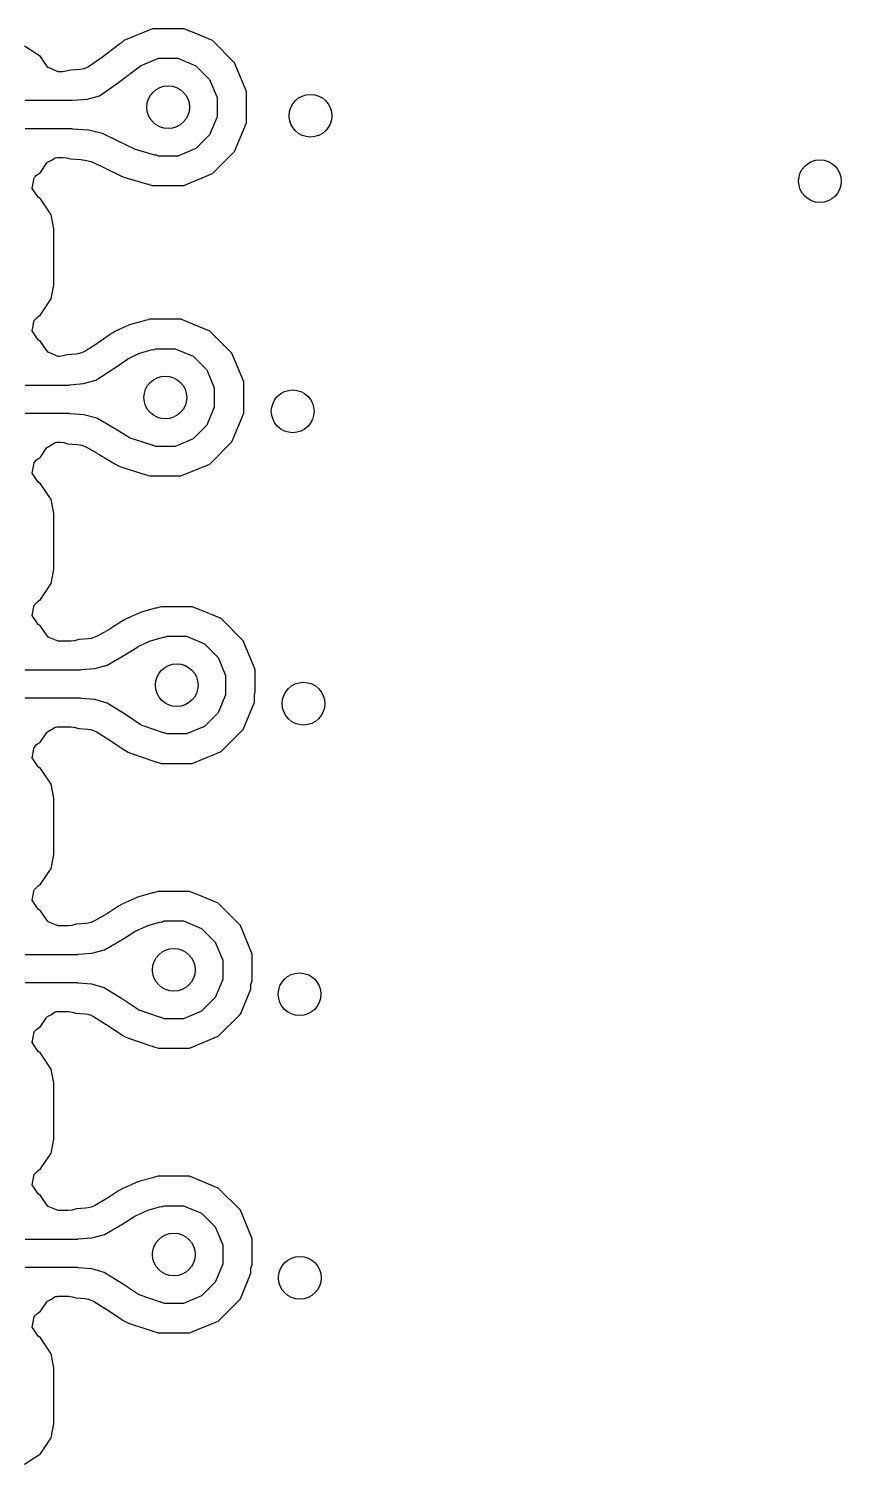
# Model space of a CAD drawing. Extents: x 114.9 to 199.6, y -137.1 to -76.7.
# Drawn here: x 188.21 to 191.06, y -88.92 to -83.87 of the extents above; entities that cross this region are included whole.
import ezdxf

# ---------------------------------------------------------------- set-up
doc = ezdxf.new("R2010")
doc.units = 0
doc.layers.add('BLACK', color=7, linetype='CONTINUOUS')

msp = doc.modelspace()

# ---------------------------------------------------------------- linework, layer by layer
at = {"layer": 'BLACK', "linetype": 'CONTINUOUS'}
for p, q in [((188.645198, -83.8745), (188.543941, -83.916443)), ((188.6452, -83.8745), (188.645198, -83.8745)), ((188.7548, -83.8745), (188.6452, -83.8745)), ((188.754801, -83.8745), (188.7548, -83.8745)), ((188.796744, -83.891874), (188.754801, -83.8745)), ((188.856058, -83.916443), (188.796744, -83.891874)), ((188.251431, -83.972568), (188.195632, -83.935285)), ((188.528775, -83.928278), (188.464515, -83.97748)), ((188.53218, -83.926602), (188.528775, -83.928278)), ((188.53587, -83.923829), (188.53218, -83.926602)), ((188.541065, -83.919319), (188.53587, -83.923829)), ((188.543941, -83.916443), (188.541065, -83.919319)), ((188.856059, -83.916444), (188.856058, -83.916443)), ((188.856061, -83.916445), (188.856059, -83.916444)), ((188.933555, -83.993939), (188.856061, -83.916445)), ((188.272248, -84.003723), (188.251431, -83.972568)), ((188.462659, -83.978822), (188.419901, -84.008258)), ((188.464297, -83.977632), (188.462659, -83.978822)), ((188.464322, -83.977626), (188.464297, -83.977632)), ((188.464515, -83.97748), (188.464322, -83.977626)), ((188.602775, -84.004493), (188.665859, -83.978363)), ((188.665859, -83.978363), (188.734141, -83.978363)), ((188.734141, -83.978363), (188.797225, -84.004493)), ((188.933555, -83.99394), (188.933555, -83.993939)), ((188.933557, -83.993942), (188.933555, -83.99394)), ((188.9755, -84.0952), (188.933557, -83.993942)), ((188.278342, -84.011148), (188.272248, -84.003723)), ((188.31299, -84.0255), (188.278342, -84.011148)), ((188.329351, -84.0255), (188.31299, -84.0255)), ((188.341299, -84.024021), (188.329351, -84.0255)), ((188.357268, -84.020005), (188.341299, -84.024021)), ((188.392162, -84.017681), (188.357268, -84.020005)), ((188.402005, -84.016005), (188.392162, -84.017681)), ((188.40292, -84.015751), (188.402005, -84.016005)), ((188.405218, -84.015114), (188.40292, -84.015751)), ((188.419901, -84.008258), (188.405218, -84.015114)), ((188.525704, -84.063505), (188.592914, -84.012042)), ((188.592914, -84.012042), (188.596066, -84.011201)), ((188.596066, -84.011201), (188.602775, -84.004493)), ((188.797225, -84.004493), (188.845507, -84.052775)), ((188.845507, -84.052775), (188.871637, -84.115859)), ((188.458379, -84.109854), (188.525704, -84.063505)), ((188.9755, -84.2048), (188.9755, -84.0952)), ((188.198, -84.126), (188.362679, -84.126)), ((188.362679, -84.126), (188.364283, -84.125272)), ((188.364283, -84.125272), (188.414948, -84.121898)), ((188.414948, -84.121898), (188.458379, -84.109854)), ((188.871637, -84.115859), (188.871637, -84.184141)), ((188.871637, -84.184141), (188.845507, -84.247225)), ((188.933557, -84.306058), (188.9755, -84.2048)), ((188.362759, -84.226), (188.198, -84.226)), ((188.364262, -84.226747), (188.362759, -84.226)), ((188.420393, -84.230596), (188.364262, -84.226747)), ((188.420396, -84.230597), (188.420393, -84.230596)), ((188.468812, -84.242765), (188.420396, -84.230597)), ((188.468817, -84.242767), (188.468812, -84.242765)), ((188.524249, -84.269103), (188.468817, -84.242767)), ((188.845507, -84.247225), (188.797225, -84.295507)), ((188.580283, -84.296501), (188.524249, -84.269103)), ((188.582146, -84.297222), (188.580283, -84.296501)), ((188.653668, -84.318081), (188.582146, -84.297222)), ((188.797225, -84.295507), (188.734141, -84.321637)), ((188.251431, -84.379431), (188.27384, -84.345893)), ((188.27384, -84.345893), (188.275703, -84.343709)), ((188.275703, -84.343709), (188.290042, -84.336387)), ((188.290042, -84.336387), (188.303431, -84.327441)), ((188.303431, -84.327441), (188.308549, -84.326937)), ((188.308549, -84.326937), (188.309104, -84.326654)), ((188.309104, -84.326654), (188.309645, -84.326829)), ((188.309645, -84.326829), (188.31299, -84.3265)), ((188.31299, -84.3265), (188.330238, -84.3265)), ((188.330238, -84.3265), (188.343063, -84.328207)), ((188.343063, -84.328207), (188.357045, -84.332)), ((188.357045, -84.332), (188.357048, -84.332)), ((188.357048, -84.332), (188.357051, -84.332001)), ((188.357051, -84.332001), (188.392867, -84.334455)), ((188.392867, -84.334455), (188.399438, -84.334906)), ((188.399438, -84.334906), (188.40803, -84.336269)), ((188.40803, -84.336269), (188.428263, -84.341354)), ((188.428263, -84.341354), (188.437347, -84.344616)), ((188.437347, -84.344616), (188.47827, -84.364059)), ((188.654597, -84.318311), (188.653668, -84.318081)), ((188.656801, -84.317885), (188.654597, -84.318311)), ((188.665859, -84.321637), (188.656801, -84.317885)), ((188.734141, -84.321637), (188.665859, -84.321637)), ((188.856061, -84.383555), (188.933555, -84.306061)), ((188.933555, -84.30606), (188.933557, -84.306058)), ((188.933555, -84.306061), (188.933555, -84.30606)), ((188.221875, -84.435561), (188.22919, -84.398778)), ((188.22919, -84.398778), (188.232646, -84.394209)), ((188.232646, -84.394209), (188.237057, -84.389035)), ((188.237057, -84.389035), (188.251431, -84.379431)), ((188.47827, -84.364059), (188.478562, -84.3642)), ((188.478562, -84.3642), (188.533941, -84.391278)), ((188.533941, -84.391278), (188.542206, -84.39489)), ((188.542206, -84.39489), (188.542223, -84.394896)), ((188.542223, -84.394896), (188.542224, -84.394897)), ((188.542224, -84.394897), (188.544065, -84.39561)), ((188.544065, -84.39561), (188.548435, -84.397089)), ((188.548435, -84.397089), (188.552608, -84.398503)), ((188.552608, -84.398503), (188.62413, -84.419362)), ((188.7548, -84.4255), (188.856058, -84.383557)), ((188.856058, -84.383557), (188.85606, -84.383555)), ((188.85606, -84.383555), (188.856061, -84.383555)), ((188.24271, -84.466741), (188.221875, -84.435561)), ((188.62413, -84.419362), (188.628314, -84.420489)), ((188.628314, -84.420489), (188.629243, -84.420719)), ((188.629243, -84.420719), (188.629253, -84.420719)), ((188.629253, -84.420719), (188.629475, -84.42075)), ((188.629475, -84.42075), (188.630684, -84.421076)), ((188.630684, -84.421076), (188.631823, -84.421358)), ((188.631823, -84.421358), (188.631817, -84.421381)), ((188.631817, -84.421381), (188.641675, -84.42404)), ((188.641675, -84.42404), (188.6452, -84.4255)), ((188.6452, -84.4255), (188.754798, -84.4255)), ((188.754798, -84.4255), (188.7548, -84.4255)), ((188.251431, -84.472569), (188.24271, -84.466741)), ((188.288713, -84.528365), (188.251431, -84.472569)), ((188.298499, -84.577568), (188.288713, -84.528365)), ((188.2985, -84.774433), (188.298499, -84.577568)), ((188.288713, -84.823635), (188.2985, -84.774433)), ((188.251431, -84.879431), (188.288713, -84.823635)), ((188.221875, -84.935561), (188.22919, -84.898778)), ((188.22919, -84.898778), (188.242709, -84.885258)), ((188.242709, -84.885258), (188.251431, -84.879431)), ((188.59423, -84.906071), (188.572096, -84.912275)), ((188.615293, -84.900167), (188.59423, -84.906071)), ((188.61766, -84.899749), (188.615293, -84.900167)), ((188.630137, -84.896596), (188.617631, -84.899589)), ((188.617631, -84.899589), (188.61766, -84.899749)), ((188.635199, -84.8945), (188.630137, -84.896596)), ((188.6352, -84.8945), (188.635199, -84.8945)), ((188.7448, -84.8945), (188.6352, -84.8945)), ((188.744801, -84.8945), (188.7448, -84.8945)), ((188.786744, -84.911874), (188.744801, -84.8945)), ((188.24271, -84.966741), (188.221875, -84.935561)), ((188.49617, -84.948329), (188.461612, -84.972568)), ((188.496171, -84.948327), (188.49617, -84.948329)), ((188.496183, -84.94832), (188.496171, -84.948327)), ((188.503605, -84.943564), (188.496183, -84.94832)), ((188.505266, -84.942595), (188.503605, -84.943564)), ((188.513095, -84.938458), (188.505266, -84.942595)), ((188.553355, -84.919301), (188.513095, -84.938458)), ((188.559456, -84.916713), (188.553355, -84.919301)), ((188.561681, -84.915769), (188.559456, -84.916713)), ((188.563549, -84.915069), (188.561681, -84.915769)), ((188.567822, -84.913672), (188.563549, -84.915069)), ((188.572086, -84.912278), (188.567822, -84.913672)), ((188.572091, -84.912276), (188.572086, -84.912278)), ((188.572096, -84.912275), (188.572091, -84.912276)), ((188.846058, -84.936443), (188.786744, -84.911874)), ((188.846059, -84.936444), (188.846058, -84.936443)), ((188.846061, -84.936445), (188.846059, -84.936444)), ((188.923555, -85.013939), (188.846061, -84.936445)), ((188.25143, -84.972568), (188.24271, -84.966741)), ((188.251431, -84.972569), (188.25143, -84.972568)), ((188.272248, -85.003723), (188.251431, -84.972569)), ((188.278342, -85.011148), (188.272248, -85.003723)), ((188.31299, -85.0255), (188.278342, -85.011148)), ((188.40753, -85.007675), (188.395058, -85.013339)), ((188.44988, -84.980735), (188.40753, -85.007675)), ((188.451717, -84.979508), (188.44988, -84.980735)), ((188.461612, -84.972568), (188.451717, -84.979508)), ((188.600569, -85.01386), (188.64376, -85.001754)), ((188.64376, -85.001754), (188.646793, -85.002118)), ((188.646793, -85.002118), (188.655859, -84.998363)), ((188.655859, -84.998363), (188.724141, -84.998363)), ((188.724141, -84.998363), (188.787225, -85.024493)), ((188.318212, -85.0255), (188.31299, -85.0255)), ((188.330681, -85.023887), (188.318212, -85.0255)), ((188.345559, -85.019971), (188.330681, -85.023887)), ((188.377792, -85.01735), (188.345559, -85.019971)), ((188.387647, -85.015519), (188.377792, -85.01735)), ((188.395058, -85.013339), (188.387647, -85.015519)), ((188.509441, -85.067884), (188.556751, -85.034701)), ((188.556751, -85.034701), (188.558421, -85.033727)), ((188.558421, -85.033727), (188.598701, -85.01456)), ((188.598701, -85.01456), (188.600569, -85.01386)), ((188.787225, -85.024493), (188.835507, -85.072775)), ((188.923555, -85.01394), (188.923555, -85.013939)), ((188.923557, -85.013942), (188.923555, -85.01394)), ((188.9655, -85.1152), (188.923557, -85.013942)), ((188.402175, -85.121216), (188.445751, -85.1084)), ((188.445751, -85.1084), (188.509441, -85.067884)), ((188.835507, -85.072775), (188.861637, -85.135859)), ((188.198, -85.126), (188.35222, -85.126)), ((188.35222, -85.126), (188.354111, -85.125125)), ((188.354111, -85.125125), (188.402175, -85.121216)), ((188.861637, -85.135859), (188.861637, -85.204141)), ((188.9655, -85.2248), (188.9655, -85.1152)), ((188.861637, -85.204141), (188.835507, -85.267225)), ((188.352551, -85.226), (188.198, -85.226)), ((188.354175, -85.226822), (188.352551, -85.226)), ((188.404095, -85.23062), (188.354175, -85.226822)), ((188.448898, -85.242962), (188.404095, -85.23062)), ((188.448899, -85.242963), (188.448898, -85.242962)), ((188.510828, -85.278451), (188.448899, -85.242963)), ((188.923557, -85.326058), (188.9655, -85.2248)), ((188.567, -85.312479), (188.510828, -85.278451)), ((188.569451, -85.313601), (188.567, -85.312479)), ((188.610799, -85.327017), (188.569451, -85.313601)), ((188.835507, -85.267225), (188.787225, -85.315507)), ((188.251431, -85.379431), (188.27384, -85.345893)), ((188.27384, -85.345893), (188.275703, -85.343709)), ((188.275703, -85.343709), (188.290042, -85.336387)), ((188.290042, -85.336387), (188.303431, -85.327441)), ((188.303431, -85.327441), (188.308549, -85.326937)), ((188.308549, -85.326937), (188.309104, -85.326654)), ((188.309104, -85.326654), (188.309645, -85.326829)), ((188.309645, -85.326829), (188.31299, -85.3265)), ((188.31299, -85.3265), (188.319695, -85.3265)), ((188.319695, -85.3265), (188.332872, -85.328305)), ((188.332872, -85.328305), (188.346167, -85.332017)), ((188.346167, -85.332017), (188.346169, -85.332017)), ((188.346169, -85.332017), (188.346172, -85.332018)), ((188.346172, -85.332018), (188.381191, -85.334681)), ((188.381191, -85.334681), (188.390483, -85.336299)), ((188.390483, -85.336299), (188.402045, -85.339484)), ((188.402045, -85.339484), (188.413386, -85.344207)), ((188.413386, -85.344207), (188.456765, -85.369065)), ((188.643412, -85.337598), (188.610799, -85.327017)), ((188.644674, -85.337931), (188.643412, -85.337598)), ((188.6462, -85.337636), (188.644674, -85.337931)), ((188.655859, -85.341637), (188.6462, -85.337636)), ((188.724141, -85.341637), (188.655859, -85.341637)), ((188.787225, -85.315507), (188.724141, -85.341637)), ((188.846061, -85.403555), (188.923555, -85.326061)), ((188.923555, -85.32606), (188.923557, -85.326058)), ((188.923555, -85.326061), (188.923555, -85.32606)), ((188.221875, -85.435561), (188.22919, -85.398778)), ((188.22919, -85.398778), (188.232646, -85.394209)), ((188.232646, -85.394209), (188.237057, -85.389035)), ((188.237057, -85.389035), (188.251431, -85.379431)), ((188.456765, -85.369065), (188.457764, -85.369654)), ((188.457764, -85.369654), (188.512338, -85.402714)), ((188.512338, -85.402714), (188.523087, -85.408406)), ((188.523087, -85.408406), (188.525538, -85.409528)), ((188.525538, -85.409528), (188.536892, -85.413951)), ((188.536892, -85.413951), (188.610853, -85.437948)), ((188.7448, -85.4455), (188.846058, -85.403557)), ((188.846058, -85.403557), (188.84606, -85.403555)), ((188.84606, -85.403555), (188.846061, -85.403555)), ((188.24271, -85.466741), (188.221875, -85.435561)), ((188.610853, -85.437948), (188.616495, -85.439607)), ((188.616495, -85.439607), (188.617757, -85.43994)), ((188.617757, -85.43994), (188.617762, -85.43994)), ((188.617762, -85.43994), (188.617766, -85.439941)), ((188.617766, -85.439941), (188.617973, -85.439972)), ((188.617973, -85.439972), (188.619961, -85.44052)), ((188.619961, -85.44052), (188.620417, -85.440641)), ((188.620417, -85.440641), (188.620415, -85.440646)), ((188.620415, -85.440646), (188.6296, -85.443181)), ((188.6296, -85.443181), (188.635195, -85.445498)), ((188.635195, -85.445498), (188.6352, -85.4455)), ((188.6352, -85.4455), (188.635202, -85.4455)), ((188.635202, -85.4455), (188.744798, -85.4455)), ((188.744798, -85.4455), (188.7448, -85.4455)), ((188.251431, -85.472569), (188.24271, -85.466741)), ((188.288713, -85.528365), (188.251431, -85.472569)), ((188.298499, -85.577568), (188.288713, -85.528365)), ((188.2985, -85.774433), (188.298499, -85.577568)), ((188.288713, -85.823635), (188.2985, -85.774433)), ((188.251431, -85.879431), (188.288713, -85.823635)), ((188.221875, -85.935561), (188.22919, -85.898778)), ((188.22919, -85.898778), (188.242709, -85.885258)), ((188.242709, -85.885258), (188.251431, -85.879431)), ((188.655675, -85.910014), (188.610148, -85.922602)), ((188.658051, -85.909603), (188.655675, -85.910014)), ((188.670512, -85.906441), (188.658017, -85.909408)), ((188.658017, -85.909408), (188.658051, -85.909603)), ((188.675199, -85.9045), (188.670512, -85.906441)), ((188.6752, -85.9045), (188.675199, -85.9045)), ((188.7848, -85.9045), (188.6752, -85.9045)), ((188.784801, -85.9045), (188.7848, -85.9045)), ((188.826744, -85.921874), (188.784801, -85.9045)), ((188.24271, -85.966741), (188.221875, -85.935561)), ((188.25143, -85.972568), (188.24271, -85.966741)), ((188.535905, -85.956435), (188.496606, -85.981864)), ((188.542371, -85.952572), (188.535905, -85.956435)), ((188.543777, -85.951798), (188.542371, -85.952572)), ((188.550485, -85.948411), (188.543777, -85.951798)), ((188.592323, -85.929125), (188.550485, -85.948411)), ((188.600188, -85.925878), (188.592323, -85.929125)), ((188.600609, -85.925723), (188.600188, -85.925878)), ((188.60196, -85.925229), (188.600609, -85.925723)), ((188.610138, -85.922605), (188.60196, -85.925229)), ((188.610142, -85.922603), (188.610138, -85.922605)), ((188.610148, -85.922602), (188.610142, -85.922603)), ((188.886058, -85.946443), (188.826744, -85.921874)), ((188.886059, -85.946444), (188.886058, -85.946443)), ((188.886061, -85.946445), (188.886059, -85.946444)), ((188.963555, -86.023939), (188.886061, -85.946445)), ((188.251431, -85.972569), (188.25143, -85.972568)), ((188.272248, -86.003723), (188.251431, -85.972569)), ((188.278342, -86.011148), (188.272248, -86.003723)), ((188.31299, -86.0255), (188.278342, -86.011148)), ((188.386356, -86.019984), (188.370967, -86.02395)), ((188.386359, -86.019984), (188.386356, -86.019984)), ((188.419801, -86.017493), (188.386359, -86.019984)), ((188.428859, -86.015954), (188.419801, -86.017493)), ((188.438997, -86.013234), (188.428859, -86.015954)), ((188.45077, -86.00836), (188.438997, -86.013234)), ((188.494458, -85.983177), (188.45077, -86.00836)), ((188.496606, -85.981864), (188.494458, -85.983177)), ((188.638252, -86.02429), (188.683792, -86.011699)), ((188.683792, -86.011699), (188.686882, -86.01208)), ((188.686882, -86.01208), (188.695859, -86.008363)), ((188.695859, -86.008363), (188.764141, -86.008363)), ((188.764141, -86.008363), (188.827225, -86.034493)), ((188.358741, -86.0255), (188.31299, -86.0255)), ((188.370967, -86.02395), (188.358741, -86.0255)), ((188.550581, -86.0726), (188.593223, -86.045008)), ((188.593223, -86.045008), (188.594655, -86.04422)), ((188.594655, -86.04422), (188.636486, -86.024937)), ((188.636486, -86.024937), (188.638252, -86.02429)), ((188.827225, -86.034493), (188.875507, -86.082775)), ((188.963555, -86.02394), (188.963555, -86.023939)), ((188.963557, -86.023942), (188.963555, -86.02394)), ((189.0055, -86.1252), (188.963557, -86.023942)), ((188.442143, -86.121623), (188.48591, -86.109879)), ((188.48591, -86.109879), (188.550581, -86.0726)), ((188.875507, -86.082775), (188.901637, -86.145859)), ((188.198, -86.126), (188.392433, -86.126)), ((188.392433, -86.126), (188.394192, -86.125193)), ((188.394192, -86.125193), (188.442143, -86.121623)), ((188.901637, -86.145859), (188.901637, -86.214141)), ((189.0055, -86.206487), (189.0055, -86.1252)), ((188.901637, -86.214141), (188.875507, -86.277225)), ((189.003623, -86.211019), (189.0055, -86.206487)), ((189.003623, -86.239331), (189.003623, -86.211019)), ((188.392464, -86.226), (188.198, -86.226)), ((188.394138, -86.226854), (188.392464, -86.226)), ((188.441767, -86.230631), (188.394138, -86.226854)), ((188.485179, -86.243059), (188.441767, -86.230631)), ((188.549658, -86.283175), (188.485179, -86.243059)), ((188.963557, -86.336058), (189.003623, -86.239331)), ((188.605653, -86.320491), (188.549658, -86.283175)), ((188.608368, -86.32183), (188.605653, -86.320491)), ((188.683287, -86.347354), (188.608368, -86.32183)), ((188.875507, -86.277225), (188.827225, -86.325507)), ((188.251431, -86.379431), (188.27384, -86.345893)), ((188.27384, -86.345893), (188.275703, -86.343709)), ((188.275703, -86.343709), (188.290042, -86.336387)), ((188.290042, -86.336387), (188.303431, -86.327441)), ((188.303431, -86.327441), (188.308549, -86.326937)), ((188.308549, -86.326937), (188.309104, -86.326654)), ((188.309104, -86.326654), (188.309645, -86.326829)), ((188.309645, -86.326829), (188.31299, -86.3265)), ((188.31299, -86.3265), (188.359465, -86.3265)), ((188.359465, -86.3265), (188.372793, -86.328347)), ((188.372793, -86.328347), (188.385798, -86.332024)), ((188.385798, -86.332024), (188.418007, -86.334577)), ((188.418007, -86.334577), (188.427611, -86.336316)), ((188.427611, -86.336316), (188.430194, -86.337055)), ((188.430194, -86.337055), (188.435387, -86.338543)), ((188.435387, -86.338543), (188.447782, -86.344044)), ((188.447782, -86.344044), (188.491892, -86.371487)), ((188.491892, -86.371487), (188.493143, -86.372292)), ((188.493143, -86.372292), (188.547147, -86.408282)), ((188.684713, -86.347741), (188.683287, -86.347354)), ((188.685899, -86.347511), (188.684713, -86.347741)), ((188.695859, -86.351637), (188.685899, -86.347511)), ((188.764141, -86.351637), (188.695859, -86.351637)), ((188.827225, -86.325507), (188.764141, -86.351637)), ((188.886061, -86.413555), (188.963555, -86.336061)), ((188.963555, -86.33606), (188.963557, -86.336058)), ((188.963555, -86.336061), (188.963555, -86.33606)), ((188.221875, -86.435561), (188.22919, -86.398778)), ((188.22919, -86.398778), (188.232646, -86.394209)), ((188.232646, -86.394209), (188.237057, -86.389035)), ((188.237057, -86.389035), (188.251431, -86.379431)), ((188.547147, -86.408282), (188.547156, -86.408287)), ((188.547156, -86.408287), (188.547155, -86.408287)), ((188.547155, -86.408287), (188.550003, -86.409929)), ((188.550003, -86.409929), (188.558988, -86.41511)), ((188.558988, -86.41511), (188.561703, -86.416449)), ((188.561703, -86.416449), (188.574346, -86.421694)), ((188.574346, -86.421694), (188.649265, -86.447218)), ((188.7848, -86.4555), (188.886058, -86.413557)), ((188.886058, -86.413557), (188.88606, -86.413555)), ((188.88606, -86.413555), (188.886061, -86.413555)), ((188.24271, -86.466741), (188.221875, -86.435561)), ((188.251431, -86.472569), (188.24271, -86.466741)), ((188.288713, -86.528365), (188.251431, -86.472569)), ((188.649265, -86.447218), (188.651451, -86.447886)), ((188.651451, -86.447886), (188.655641, -86.449167)), ((188.655641, -86.449167), (188.655649, -86.449169)), ((188.655649, -86.449169), (188.655655, -86.449171)), ((188.655655, -86.449171), (188.657081, -86.449558)), ((188.657081, -86.449558), (188.657088, -86.449558)), ((188.657088, -86.449558), (188.65715, -86.449568)), ((188.65715, -86.449568), (188.658287, -86.449884)), ((188.658287, -86.449884), (188.659777, -86.450289)), ((188.659777, -86.450289), (188.659774, -86.450299)), ((188.659774, -86.450299), (188.668542, -86.452742)), ((188.668542, -86.452742), (188.6752, -86.4555)), ((188.6752, -86.4555), (188.675201, -86.4555)), ((188.675201, -86.4555), (188.784798, -86.4555)), ((188.784798, -86.4555), (188.7848, -86.4555)), ((188.298499, -86.577568), (188.288713, -86.528365)), ((188.2985, -86.774433), (188.298499, -86.577568)), ((188.288713, -86.823635), (188.2985, -86.774433)), ((188.251431, -86.879431), (188.288713, -86.823635)), ((188.221875, -86.935561), (188.22919, -86.898778)), ((188.22919, -86.898778), (188.242709, -86.885258)), ((188.242709, -86.885258), (188.251431, -86.879431)), ((188.590188, -86.925878), (188.582323, -86.929125)), ((188.590609, -86.925723), (188.590188, -86.925878)), ((188.59196, -86.925229), (188.590609, -86.925723)), ((188.600138, -86.922605), (188.59196, -86.925229)), ((188.600142, -86.922603), (188.600138, -86.922605)), ((188.600148, -86.922602), (188.600142, -86.922603)), ((188.645675, -86.910014), (188.600148, -86.922602)), ((188.648051, -86.909603), (188.645675, -86.910014)), ((188.660512, -86.906441), (188.648017, -86.909408)), ((188.648017, -86.909408), (188.648051, -86.909603)), ((188.665199, -86.9045), (188.660512, -86.906441)), ((188.6652, -86.9045), (188.665199, -86.9045)), ((188.7748, -86.9045), (188.6652, -86.9045)), ((188.774801, -86.9045), (188.7748, -86.9045)), ((188.805105, -86.917053), (188.774801, -86.9045)), ((188.876058, -86.946443), (188.805105, -86.917053)), ((188.24271, -86.966741), (188.221875, -86.935561)), ((188.25143, -86.972568), (188.24271, -86.966741)), ((188.251431, -86.972569), (188.25143, -86.972568)), ((188.272248, -87.003723), (188.251431, -86.972569)), ((188.525905, -86.956435), (188.486606, -86.981864)), ((188.532371, -86.952572), (188.525905, -86.956435)), ((188.533777, -86.951798), (188.532371, -86.952572)), ((188.540485, -86.948411), (188.533777, -86.951798)), ((188.582323, -86.929125), (188.540485, -86.948411)), ((188.876059, -86.946444), (188.876058, -86.946443)), ((188.876061, -86.946445), (188.876059, -86.946444)), ((188.953555, -87.023939), (188.876061, -86.946445)), ((188.278342, -87.011148), (188.272248, -87.003723)), ((188.31299, -87.0255), (188.278342, -87.011148)), ((188.348741, -87.0255), (188.31299, -87.0255)), ((188.360967, -87.02395), (188.348741, -87.0255)), ((188.376356, -87.019984), (188.360967, -87.02395)), ((188.376359, -87.019984), (188.376356, -87.019984)), ((188.409801, -87.017493), (188.376359, -87.019984)), ((188.418859, -87.015954), (188.409801, -87.017493)), ((188.428997, -87.013234), (188.418859, -87.015954)), ((188.44077, -87.00836), (188.428997, -87.013234)), ((188.484458, -86.983177), (188.44077, -87.00836)), ((188.486606, -86.981864), (188.484458, -86.983177)), ((188.584655, -87.04422), (188.626486, -87.024937)), ((188.626486, -87.024937), (188.628252, -87.02429)), ((188.628252, -87.02429), (188.673792, -87.011699)), ((188.673792, -87.011699), (188.676882, -87.01208)), ((188.676882, -87.01208), (188.685859, -87.008363)), ((188.685859, -87.008363), (188.754141, -87.008363)), ((188.754141, -87.008363), (188.817225, -87.034493)), ((188.953555, -87.02394), (188.953555, -87.023939)), ((188.953557, -87.023942), (188.953555, -87.02394)), ((188.9955, -87.1252), (188.953557, -87.023942)), ((188.47591, -87.109879), (188.540581, -87.0726)), ((188.540581, -87.0726), (188.583223, -87.045008)), ((188.583223, -87.045008), (188.584655, -87.04422)), ((188.817225, -87.034493), (188.865507, -87.082775)), ((188.198, -87.126), (188.382433, -87.126)), ((188.382433, -87.126), (188.384192, -87.125193)), ((188.384192, -87.125193), (188.432143, -87.121623)), ((188.432143, -87.121623), (188.47591, -87.109879)), ((188.865507, -87.082775), (188.891637, -87.145859)), ((188.9955, -87.218694), (188.9955, -87.1252)), ((188.891637, -87.145859), (188.891637, -87.214141)), ((188.382464, -87.226), (188.198, -87.226)), ((188.384138, -87.226854), (188.382464, -87.226)), ((188.431767, -87.230631), (188.384138, -87.226854)), ((188.891637, -87.214141), (188.865507, -87.277225)), ((188.990092, -87.231751), (188.9955, -87.218694)), ((188.475179, -87.243059), (188.431767, -87.230631)), ((188.539658, -87.283175), (188.475179, -87.243059)), ((188.865507, -87.277225), (188.817225, -87.325507)), ((188.953557, -87.336058), (188.990092, -87.247855)), ((188.990092, -87.247855), (188.990092, -87.231751)), ((188.290042, -87.336387), (188.303431, -87.327441)), ((188.303431, -87.327441), (188.308549, -87.326937)), ((188.308549, -87.326937), (188.309104, -87.326654)), ((188.309104, -87.326654), (188.309645, -87.326829)), ((188.309645, -87.326829), (188.31299, -87.3265)), ((188.31299, -87.3265), (188.349465, -87.3265)), ((188.349465, -87.3265), (188.362793, -87.328347)), ((188.362793, -87.328347), (188.375798, -87.332024)), ((188.595653, -87.320491), (188.539658, -87.283175)), ((188.598368, -87.32183), (188.595653, -87.320491)), ((188.673287, -87.347354), (188.598368, -87.32183)), ((188.817225, -87.325507), (188.754141, -87.351637)), ((188.237057, -87.389035), (188.251431, -87.379431)), ((188.251431, -87.379431), (188.27384, -87.345893)), ((188.27384, -87.345893), (188.275703, -87.343709)), ((188.275703, -87.343709), (188.290042, -87.336387)), ((188.375798, -87.332024), (188.408007, -87.334577)), ((188.408007, -87.334577), (188.417611, -87.336316)), ((188.417611, -87.336316), (188.420194, -87.337055)), ((188.420194, -87.337055), (188.425387, -87.338543)), ((188.425387, -87.338543), (188.437782, -87.344044)), ((188.437782, -87.344044), (188.481892, -87.371487)), ((188.481892, -87.371487), (188.483143, -87.372292)), ((188.483143, -87.372292), (188.537147, -87.408282)), ((188.674713, -87.347741), (188.673287, -87.347354)), ((188.675899, -87.347511), (188.674713, -87.347741)), ((188.685859, -87.351637), (188.675899, -87.347511)), ((188.754141, -87.351637), (188.685859, -87.351637)), ((188.876061, -87.413555), (188.953555, -87.336061)), ((188.953555, -87.33606), (188.953557, -87.336058)), ((188.953555, -87.336061), (188.953555, -87.33606)), ((188.221875, -87.435561), (188.22919, -87.398778)), ((188.22919, -87.398778), (188.232646, -87.394209)), ((188.232646, -87.394209), (188.237057, -87.389035)), ((188.537147, -87.408282), (188.537156, -87.408287)), ((188.537156, -87.408287), (188.537155, -87.408287)), ((188.537155, -87.408287), (188.540359, -87.410134)), ((188.540359, -87.410134), (188.548988, -87.41511)), ((188.548988, -87.41511), (188.551703, -87.416449)), ((188.551703, -87.416449), (188.564346, -87.421694)), ((188.564346, -87.421694), (188.639265, -87.447218)), ((188.7748, -87.4555), (188.876058, -87.413557)), ((188.876058, -87.413557), (188.87606, -87.413555)), ((188.87606, -87.413555), (188.876061, -87.413555)), ((188.24271, -87.466741), (188.221875, -87.435561)), ((188.251431, -87.472569), (188.24271, -87.466741)), ((188.288713, -87.528365), (188.251431, -87.472569)), ((188.639265, -87.447218), (188.64327, -87.448442)), ((188.64327, -87.448442), (188.645641, -87.449167)), ((188.645641, -87.449167), (188.645649, -87.449169)), ((188.645649, -87.449169), (188.645655, -87.449171)), ((188.645655, -87.449171), (188.647081, -87.449558)), ((188.647081, -87.449558), (188.647088, -87.449558)), ((188.647088, -87.449558), (188.64715, -87.449568)), ((188.64715, -87.449568), (188.648287, -87.449884)), ((188.648287, -87.449884), (188.649777, -87.450289)), ((188.649777, -87.450289), (188.649774, -87.450299)), ((188.649774, -87.450299), (188.658542, -87.452742)), ((188.658542, -87.452742), (188.6652, -87.4555)), ((188.6652, -87.4555), (188.665201, -87.4555)), ((188.665201, -87.4555), (188.774798, -87.4555)), ((188.774798, -87.4555), (188.7748, -87.4555)), ((188.298499, -87.577568), (188.288713, -87.528365)), ((188.2985, -87.774433), (188.298499, -87.577568)), ((188.288713, -87.823635), (188.2985, -87.774433)), ((188.251431, -87.879431), (188.288713, -87.823635)), ((188.22919, -87.898778), (188.242709, -87.885258)), ((188.242709, -87.885258), (188.251431, -87.879431)), ((188.221875, -87.935561), (188.22919, -87.898778)), ((188.24271, -87.966741), (188.221875, -87.935561)), ((188.582323, -87.929125), (188.540485, -87.948411)), ((188.590188, -87.925878), (188.582323, -87.929125)), ((188.590609, -87.925723), (188.590188, -87.925878)), ((188.59196, -87.925229), (188.590609, -87.925723)), ((188.600138, -87.922605), (188.59196, -87.925229)), ((188.600142, -87.922603), (188.600138, -87.922605)), ((188.600148, -87.922602), (188.600142, -87.922603)), ((188.645675, -87.910014), (188.600148, -87.922602)), ((188.648051, -87.909603), (188.645675, -87.910014)), ((188.660512, -87.906441), (188.648017, -87.909408)), ((188.648017, -87.909408), (188.648051, -87.909603)), ((188.665199, -87.9045), (188.660512, -87.906441)), ((188.6652, -87.9045), (188.665199, -87.9045)), ((188.7748, -87.9045), (188.6652, -87.9045)), ((188.774801, -87.9045), (188.7748, -87.9045)), ((188.816744, -87.921874), (188.774801, -87.9045)), ((188.876058, -87.946443), (188.816744, -87.921874)), ((188.25143, -87.972568), (188.24271, -87.966741)), ((188.251431, -87.972569), (188.25143, -87.972568)), ((188.272248, -88.003723), (188.251431, -87.972569)), ((188.484458, -87.983177), (188.44077, -88.00836)), ((188.486606, -87.981864), (188.484458, -87.983177)), ((188.525905, -87.956435), (188.486606, -87.981864)), ((188.532371, -87.952572), (188.525905, -87.956435)), ((188.533777, -87.951798), (188.532371, -87.952572)), ((188.540485, -87.948411), (188.533777, -87.951798)), ((188.876059, -87.946444), (188.876058, -87.946443)), ((188.876061, -87.946445), (188.876059, -87.946444)), ((188.953555, -88.023939), (188.876061, -87.946445)), ((188.278342, -88.011148), (188.272248, -88.003723)), ((188.31299, -88.0255), (188.278342, -88.011148)), ((188.348741, -88.0255), (188.31299, -88.0255)), ((188.360967, -88.02395), (188.348741, -88.0255)), ((188.376356, -88.019984), (188.360967, -88.02395)), ((188.376359, -88.019984), (188.376356, -88.019984)), ((188.409801, -88.017493), (188.376359, -88.019984)), ((188.418859, -88.015954), (188.409801, -88.017493)), ((188.428997, -88.013234), (188.418859, -88.015954)), ((188.44077, -88.00836), (188.428997, -88.013234)), ((188.584655, -88.04422), (188.626486, -88.024937)), ((188.626486, -88.024937), (188.628252, -88.02429)), ((188.628252, -88.02429), (188.673792, -88.011699)), ((188.673792, -88.011699), (188.676882, -88.01208)), ((188.676882, -88.01208), (188.685859, -88.008363)), ((188.685859, -88.008363), (188.754141, -88.008363)), ((188.754141, -88.008363), (188.817225, -88.034493)), ((188.817225, -88.034493), (188.865507, -88.082775)), ((188.953555, -88.02394), (188.953555, -88.023939)), ((188.953557, -88.023942), (188.953555, -88.02394)), ((188.9955, -88.1252), (188.953557, -88.023942)), ((188.47591, -88.109879), (188.540581, -88.0726)), ((188.540581, -88.0726), (188.583223, -88.045008)), ((188.583223, -88.045008), (188.584655, -88.04422)), ((188.865507, -88.082775), (188.891637, -88.145859)), ((188.198, -88.126), (188.382433, -88.126)), ((188.382433, -88.126), (188.384192, -88.125193)), ((188.384192, -88.125193), (188.432143, -88.121623)), ((188.432143, -88.121623), (188.47591, -88.109879)), ((188.9955, -88.216323), (188.9955, -88.1252)), ((188.891637, -88.145859), (188.891637, -88.214141)), ((188.382464, -88.226), (188.198, -88.226)), ((188.384138, -88.226854), (188.382464, -88.226)), ((188.431767, -88.230631), (188.384138, -88.226854)), ((188.475179, -88.243059), (188.431767, -88.230631)), ((188.891637, -88.214141), (188.865507, -88.277225)), ((188.990919, -88.227383), (188.9955, -88.216323)), ((188.990919, -88.245859), (188.990919, -88.227383)), ((188.539658, -88.283175), (188.475179, -88.243059)), ((188.595653, -88.320491), (188.539658, -88.283175)), ((188.865507, -88.277225), (188.817225, -88.325507)), ((188.953557, -88.336058), (188.990919, -88.245859)), ((188.275703, -88.343709), (188.290042, -88.336387)), ((188.290042, -88.336387), (188.303431, -88.327441)), ((188.303431, -88.327441), (188.308549, -88.326937)), ((188.308549, -88.326937), (188.309104, -88.326654)), ((188.309104, -88.326654), (188.309645, -88.326829)), ((188.309645, -88.326829), (188.31299, -88.3265)), ((188.31299, -88.3265), (188.349465, -88.3265)), ((188.349465, -88.3265), (188.362793, -88.328347)), ((188.362793, -88.328347), (188.375798, -88.332024)), ((188.375798, -88.332024), (188.408007, -88.334577)), ((188.408007, -88.334577), (188.417611, -88.336316)), ((188.417611, -88.336316), (188.420194, -88.337055)), ((188.420194, -88.337055), (188.425387, -88.338543)), ((188.425387, -88.338543), (188.437782, -88.344044)), ((188.598368, -88.32183), (188.595653, -88.320491)), ((188.673287, -88.347354), (188.598368, -88.32183)), ((188.817225, -88.325507), (188.754141, -88.351637)), ((188.876061, -88.413555), (188.953555, -88.336061)), ((188.953555, -88.33606), (188.953557, -88.336058)), ((188.953555, -88.336061), (188.953555, -88.33606)), ((188.232646, -88.394209), (188.237057, -88.389035)), ((188.237057, -88.389035), (188.251431, -88.379431)), ((188.251431, -88.379431), (188.27384, -88.345893)), ((188.27384, -88.345893), (188.275703, -88.343709)), ((188.437782, -88.344044), (188.481892, -88.371487)), ((188.481892, -88.371487), (188.483143, -88.372292)), ((188.483143, -88.372292), (188.537147, -88.408282)), ((188.674713, -88.347741), (188.673287, -88.347354)), ((188.675899, -88.347511), (188.674713, -88.347741)), ((188.685859, -88.351637), (188.675899, -88.347511)), ((188.754141, -88.351637), (188.685859, -88.351637)), ((188.221875, -88.435561), (188.22919, -88.398778)), ((188.24271, -88.466741), (188.221875, -88.435561)), ((188.22919, -88.398778), (188.232646, -88.394209)), ((188.537147, -88.408282), (188.537156, -88.408287)), ((188.537156, -88.408287), (188.537155, -88.408287)), ((188.537155, -88.408287), (188.540543, -88.41024)), ((188.540543, -88.41024), (188.548988, -88.41511)), ((188.548988, -88.41511), (188.551703, -88.416449)), ((188.551703, -88.416449), (188.564346, -88.421694)), ((188.564346, -88.421694), (188.639265, -88.447218)), ((188.7748, -88.4555), (188.876058, -88.413557)), ((188.876058, -88.413557), (188.87606, -88.413555)), ((188.87606, -88.413555), (188.876061, -88.413555)), ((188.251431, -88.472569), (188.24271, -88.466741)), ((188.288713, -88.528365), (188.251431, -88.472569)), ((188.639265, -88.447218), (188.64327, -88.448442)), ((188.64327, -88.448442), (188.645641, -88.449167)), ((188.645641, -88.449167), (188.645649, -88.449169)), ((188.645649, -88.449169), (188.645655, -88.449171)), ((188.645655, -88.449171), (188.647081, -88.449558)), ((188.647081, -88.449558), (188.647088, -88.449558)), ((188.647088, -88.449558), (188.64715, -88.449568)), ((188.64715, -88.449568), (188.648287, -88.449884)), ((188.648287, -88.449884), (188.649777, -88.450289)), ((188.649777, -88.450289), (188.649774, -88.450299)), ((188.649774, -88.450299), (188.658542, -88.452742)), ((188.658542, -88.452742), (188.6652, -88.4555)), ((188.6652, -88.4555), (188.665201, -88.4555)), ((188.665201, -88.4555), (188.774798, -88.4555)), ((188.774798, -88.4555), (188.7748, -88.4555)), ((188.298499, -88.577568), (188.288713, -88.528365)), ((188.2985, -88.774433), (188.298499, -88.577568)), ((188.288713, -88.823635), (188.2985, -88.774433)), ((188.251431, -88.879431), (188.288713, -88.823635)), ((188.195635, -88.916713), (188.251431, -88.879431))]:
    msp.add_line(p, q, dxfattribs=at)
at = {"layer": 'BLACK'}
for centre in [(188.7, -84.15), (189.2, -84.18), (190.99, -84.41), (188.69, -85.17), (189.137396, -85.218367), (188.73, -86.18), (189.17526, -86.24516), (188.72, -87.18), (189.161729, -87.265892), (188.72, -88.18), (189.162556, -88.261524)]:
    msp.add_circle(centre, 0.075, dxfattribs=at)
at = {"layer": 'WHITE'}
for centre in [(188.7, -84.15), (189.2, -84.18), (190.99, -84.41), (188.69, -85.17), (189.137396, -85.218367), (188.73, -86.18), (189.17526, -86.24516), (188.72, -87.18), (189.161729, -87.265892), (188.72, -88.18), (189.162556, -88.261524)]:
    msp.add_circle(centre, 0.075, dxfattribs=at)

doc.saveas('drawing.dxf')
